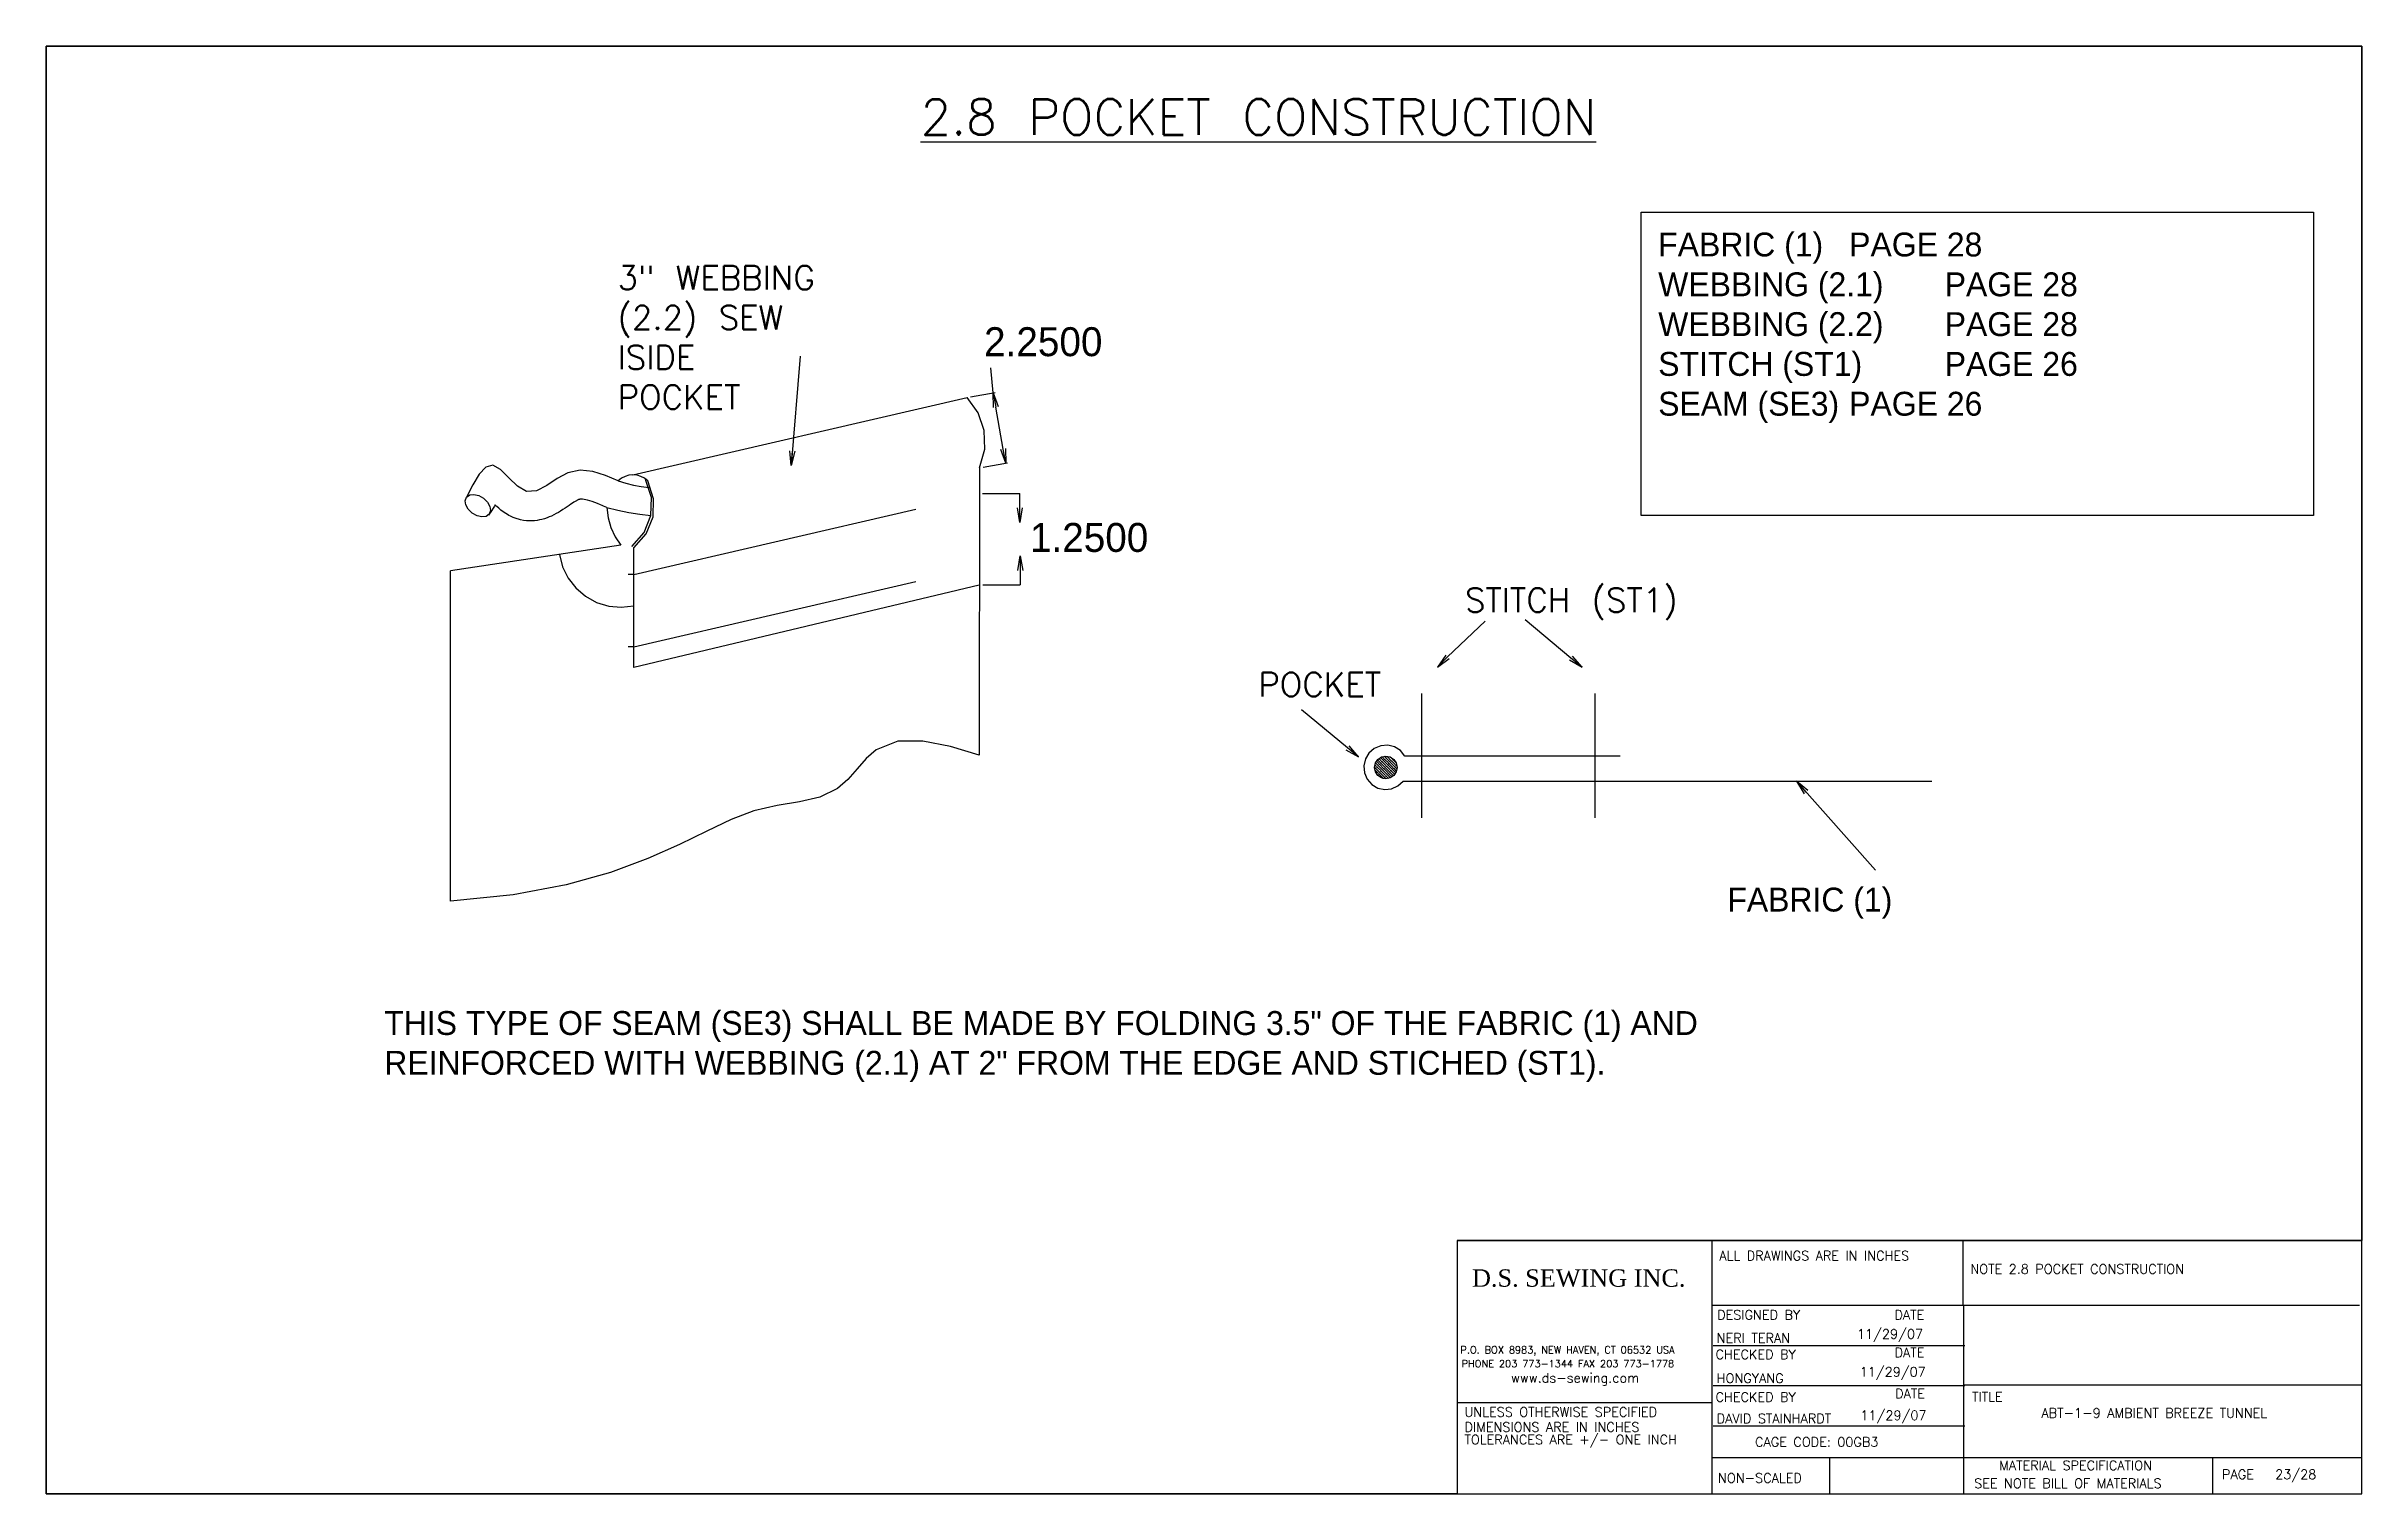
# Paper-space layout 'P23' of a CAD drawing. Header units: inches. Extents: x -62 to 16, y -1703 to 10.
# Drawn here: x 0 to 16, y 0 to 10 of the extents above.
# The model-space entities are those that its viewports show. They can reach past a viewport. Long polylines and large blocks are cut down to what shows.
import ezdxf

# ---------------------------------------------------------------- set-up
doc = ezdxf.new("R2010")
doc.units = ezdxf.units.IN
doc.header["$MEASUREMENT"] = 0
doc.linetypes.add('HIDDEN', pattern=[0.375, 0.25, -0.125])
for name, color, linetype in [('DIMENSION', 7, 'Continuous'), ('Object', 7, 'Continuous'), ('STECH', 7, 'HIDDEN'), ('TEXT', 7, 'Continuous'), ('Title Block', 7, 'Continuous'), ('Viewport', 7, 'Continuous')]:
    doc.layers.add(name, color=color, linetype=linetype)
doc.styles.add('Roman', font='romans')
doc.styles.add('style1', font='txt.shx')

# ---------------------------------------------------------------- blocks, each defined once
blk = doc.blocks.new('_OPEN')
at = {"color": 0, "linetype": 'ByBlock'}
for p, q in [((-1, 0.17), (0, 0)), ((0, 0), (-1, -0.17)), ((0, 0), (-1, 0))]:
    blk.add_line(p, q, dxfattribs=at)

msp = doc.modelspace()

# ---------------------------------------------------------------- hatches: boundary and pattern name
at = {"layer": 'Object'}
h = msp.add_hatch(dxfattribs=at)
h.set_pattern_fill('ANSI35', color=256, scale=2, style=0)
h.set_pattern_definition([(135, (29529.85343, -182.4334), (0.35355339, 0.35355339), []), (135, (29529.49987, -182.4334), (0.35355339, 0.35355339), [0.625, -0.125, 0, -0.125])])
h.paths.add_polyline_path([(15724.78005, -1271.20148, -1), (15727.9022, -1271.20148, -1)])

# ---------------------------------------------------------------- linework, layer by layer
at = {"layer": 'DIMENSION'}
for p, q in [((15645.39278, -1214.39424), (15644.15918, -1229.47981)), ((15672.08881, -1219.43901), (15671.74159, -1215.97689)), ((15622.29168, -1230.7708), (15668.45801, -1220.07908)), ((15668.95042, -1219.99227), (15672.33502, -1219.39561)), ((15673.45861, -1227.2092), (15672.43604, -1221.40864)), ((15670.17503, -1229.8189), (15670.11236, -1269.50017)), ((15670.66744, -1229.73209), (15674.05204, -1229.13543)), ((15670.60098, -1233.35131), (15675.75034, -1233.35131)), ((15675.75034, -1235.35131), (15675.75034, -1233.35131)), ((15597.05805, -1289.67224), (15597.05805, -1244.0356)), ((15675.82257, -1243.97275), (15675.82257, -1245.97275)), ((15622.40933, -1257.37377), (15670.14952, -1245.97275)), ((15670.64952, -1245.97275), (15675.82257, -1245.97275)), ((15731.26257, -1260.99043), (15731.26257, -1278.17933)), ((15755.2068, -1260.99043), (15755.2068, -1278.17933)), ((15758.7148, -1269.6407), (15728.97832, -1269.6407)), ((15728.73957, -1273.10891), (15801.80376, -1273.10891))]:
    msp.add_line(p, q, dxfattribs=at)
msp.add_open_spline([(15670.11236, -1269.50017), (15664.804, -1267.85233), (15656.68761, -1265.33281), (15650.40156, -1276.49162), (15635.39296, -1275.21417), (15622.16724, -1288.13788), (15597.05805, -1289.67224)], degree=3, knots=[0, 0, 0, 0, 14.240846459, 21.774003175, 33.094686451, 54.31453769, 54.31453769, 54.31453769, 54.31453769], dxfattribs=at)
at = {"layer": 'Object'}
msp.add_line((15622.40933, -1257.37841), (15622.40933, -1240.85335), dxfattribs=at)
at = {"layer": 'Object', "ltscale": 0.01}
for p, q in [((15622.40933, -1244.53156), (15621.6295, -1244.53156)), ((15622.40933, -1254.53156), (15621.6295, -1254.53156))]:
    msp.add_line(p, q, dxfattribs=at)
at = {"layer": 'Object'}
msp.add_circle((15726.34112, -1271.20148), 1.56108, dxfattribs=at)
for centre, radius, start, end in [((15662.2981, -1226.17598), 8.66698, 335.3466073, 44.7054597), ((15622.29168, -1233.63612), 2.86532, 44.8718063, 135.1281937), ((15617.62827, -1234.93347), 7.29703, 308.0251216, 28.5783549), ((15617.91431, -1235.10518), 7.29703, 308.0251216, 28.5783549), ((15726.34112, -1271.20148), 3.06445, 30.6184242, 321.5055262)]:
    msp.add_arc(centre, radius, start, end, dxfattribs=at)
at = {"layer": 'Object', "ltscale": 0.01}
for centre, radius, start, end in [((15626.90432, -1211.44124), 21.23902, 251.7728246, 263.5647226), ((15629.4236, -1194.08486), 42.58277, 255.3963424, 263.7310384), ((15620.61574, -1240.49246), 8.58175, 188.5533162, 282.0637862)]:
    msp.add_arc(centre, radius, start, end, dxfattribs=at)
at = {"layer": 'STECH', "ltscale": 0.15}
for p, q in [((15622.40933, -1244.53156), (15670.16926, -1233.47077)), ((15622.40933, -1254.53156), (15670.15346, -1243.47443))]:
    msp.add_line(p, q, dxfattribs=at)
at = {"layer": 'TEXT', "ltscale": 0.015}
msp.add_line((15620.61574, -1240.49246), (15597.05805, -1244.0356), dxfattribs=at)
at = {"layer": 'TEXT'}
for p, q in [((15734.86531, -1255.92427), (15740.05151, -1251.01399)), ((15751.92673, -1256.0911), (15745.595, -1250.82917)), ((15721.03571, -1268.48949), (15714.70399, -1263.22757)), ((15794.02062, -1285.42606), (15783.08507, -1273.10891))]:
    msp.add_line(p, q, dxfattribs=at)
at = {"layer": 'TEXT', "ltscale": 0.015}
msp.add_arc((15627.58636, -1234.94959), 8.90578, 182.2028907, 218.490911, dxfattribs=at)
msp.add_ellipse((15600.85111, -1235.03593), major_axis=(-1.55278, 1.17648), ratio=0.664169114, dxfattribs=at)
msp.add_spline([(15620.26106, -1231.61457), (15613.28763, -1230.48862), (15607.58828, -1233.08156), (15602.92519, -1229.45145), (15599.29833, -1233.85945)], degree=3, dxfattribs=at)
msp.add_open_spline([(15603.23131, -1234.93396), (15603.11844, -1235.15883), (15603.00233, -1235.39331), (15602.31949, -1236.32838)], degree=3, dxfattribs=at)
msp.add_open_spline([(15618.68716, -1235.29191), (15618.376, -1235.15873), (15618.07889, -1235.03167), (15617.24005, -1234.68413), (15616.74071, -1234.49456), (15615.90084, -1234.23738), (15615.56399, -1234.17175), (15615.16879, -1234.13752), (15615.05602, -1234.14229), (15614.91573, -1234.16046), (15614.87154, -1234.1703), (15614.8086, -1234.18959), (15614.78977, -1234.19611), (15614.7383, -1234.2162), (15614.6841, -1234.23977), (15614.52828, -1234.31981), (15614.42915, -1234.37517), (15614.08408, -1234.58357), (15613.79202, -1234.77907), (15613.11323, -1235.24199), (15612.72682, -1235.50931), (15611.91135, -1236.01391), (15611.50453, -1236.24818), (15610.64013, -1236.64519), (15610.20673, -1236.81364), (15609.29326, -1237.04863), (15608.83239, -1237.12676), (15607.83277, -1237.16423), (15607.29408, -1237.12092), (15606.55321, -1236.94922), (15606.34881, -1236.88973), (15605.96904, -1236.7587), (15605.79033, -1236.68663), (15605.2851, -1236.45871), (15604.98945, -1236.29181), (15604.22595, -1235.80431), (15603.82999, -1235.47766), (15603.39641, -1235.08819), (15603.3124, -1235.01055), (15603.23131, -1234.93396)], degree=3, knots=[0, 0, 0, 0, 0.931010792, 0.931010792, 2.768327683, 2.768327683, 4.605644574, 4.605644574, 5.849353426, 5.849353426, 6.680428822, 6.680428822, 7.034431347, 7.034431347, 7.597970655, 7.597970655, 8.161509963, 8.161509963, 9.283044944, 9.283044944, 10.404579926, 10.404579926, 11.309088351, 11.309088351, 12.035661757, 12.035661757, 12.638072913, 12.638072913, 13.240484069, 13.240484069, 13.470728953, 13.470728953, 13.700973837, 13.700973837, 14.161463605, 14.161463605, 15.024507011, 15.024507011, 15.242368293, 15.242368293, 15.242368293, 15.242368293], dxfattribs=at)

# ---------------------------------------------------------------- block references
at = {"layer": 'DIMENSION', "yscale": 2, "zscale": 2}
for p, xscale, rotation in [((15672.08881, -1219.43901), 1.999999999999538, 99.99786464670271), ((15644.15918, -1229.47981), 1.999999999999963, 265.3251415488495), ((15673.80583, -1229.17883), 1.999999999999538, 279.9978646467027), ((15675.75034, -1237.35131), 2, 270), ((15675.82257, -1241.97275), 2, 89.99999999999999), ((15783.08507, -1273.10891), -1.999999999999789, 310.7606201420542)]:
    msp.add_blockref('_OPEN', p, dxfattribs=dict(at, xscale=xscale, rotation=rotation))
at = {"layer": 'TEXT', "yscale": 2, "zscale": 2}
for p, xscale, rotation in [((15733.47279, -1257.35984), -2.000000000000007, 45.87220988262555), ((15753.47279, -1257.35984), -2.00000000000005, 140.6265026176156), ((15722.58177, -1269.75824), -2.00000000000005, 140.6265026176156)]:
    msp.add_blockref('_OPEN', p, dxfattribs=dict(at, xscale=xscale, rotation=rotation))

# ---------------------------------------------------------------- texts
at = {"layer": 'DIMENSION', "char_height": 4, "attachment_point": 5}
for s, insert in [('2.2500', (15678.99497, -1212.40755)), ('1.2500', (15685.33292, -1239.45508))]:
    msp.add_mtext(s, dxfattribs=dict(at, insert=insert))
at = {"layer": 'TEXT', "ltscale": 0.015, "style": 'style1'}
for s, p in [('STITCH (ST1)', (15737.27272, -1249.73004)), ('POCKET', (15708.72084, -1261.39722))]:
    msp.add_text(s, height=3.3, dxfattribs=at).set_placement(p)
at = {"layer": 'TEXT', "char_height": 3.3, "width": 210.3834797, "attachment_point": 1}
for s, insert in [('\\pt91.8192;{\\Ftxt.shx|c1;\\H1.485x;\\C0; \\L2.8 POCKET CONSTRUCTION\\H0.6123x;\\P\\Ftxt.shx|c0;\\l }', (15657.6708, -1178.87177)), ('FABRIC (1) ^IPAGE 28\\PWEBBING (2.1)^IPAGE 28\\PWEBBING (2.2)^IPAGE 28\\PSTITCH (ST1)^IPAGE 26\\PSEAM (SE3)^IPAGE 26', (15763.98063, -1197.29757)), ('\\pt91.8192;{\\C0;THIS TYPE OF SEAM (SE3) SHALL BE MADE BY FOLDING 3.5" OF THE FABRIC (1) AND REINFORCED WITH WEBBING (2.1) AT 2" FROM THE EDGE AND STICHED (ST1).\\H0.9091x; }', (15587.9137, -1304.87547))]:
    msp.add_mtext(s, dxfattribs=dict(at, insert=insert))
at = {"layer": 'TEXT', "ltscale": 0.01, "insert": (15620.16391, -1201.88107), "char_height": 3.3, "width": 31.3576357, "attachment_point": 1, "style": 'style1'}
msp.add_mtext('3" WEBBING (2.2) SEW ISIDE POCKET', dxfattribs=at)
at = {"layer": 'TEXT', "linetype": 'Continuous', "insert": (15773.53929, -1287.81906), "char_height": 3.3, "width": 37.7677724, "attachment_point": 1}
msp.add_mtext('FABRIC (1)', dxfattribs=at)

psp = doc.layouts.new('P23')

# ---------------------------------------------------------------- linework, layer by layer
at = {"layer": 'TEXT'}
psp.add_lwpolyline([(11.022, 8.853), (15.666, 8.853), (15.666, 6.758), (11.022, 6.758)], close=True, dxfattribs=at)
at = {"layer": 'Title Block'}
for p, q in [((16, 10), (0, 10)), ((0, 10), (0, 0)), ((16, 0), (16, 10)), ((9.75, 1.75), (16, 1.75)), ((11.511, 1.302), (11.511, 1.75)), ((13.245, 1.302), (13.245, 1.75)), ((11.511, 1.302), (11.75, 1.302)), ((11.511, 0), (11.511, 1.302)), ((11.75, 1.302), (13.25, 1.302)), ((13.25, 1.302), (13.707, 1.302)), ((13.25, 0), (13.25, 1.302)), ((13.692, 1.302), (15.984, 1.302)), ((11.518, 1.024), (13.257, 1.024)), ((11.75, 1.024), (13.25, 1.024)), ((11.518, 0.747), (13.257, 0.747)), ((11.75, 0.747), (13.25, 0.747)), ((13.25, 0.752), (16, 0.752)), ((9.75, 0.63), (11.511, 0.63)), ((11.518, 0.469), (13.257, 0.469)), ((11.511, 0.25), (16, 0.25)), ((12.325, 0), (12.325, 0.25)), ((14.971, 0), (14.971, 0.25)), ((0, 0), (16, 0)), ((0, 0), (16, 0))]:
    psp.add_line(p, q, dxfattribs=at)
at = {"layer": 'Viewport'}
psp.add_lwpolyline([(0, 10), (9.88, 10), (9.88, 10), (16, 10), (16, 1.75), (9.75, 1.75), (9.75, 0), (0, 0)], close=True, dxfattribs=at)

# ---------------------------------------------------------------- texts
at = {"layer": 'TEXT', "ltscale": 0.015, "insert": (9.852, 1.55), "char_height": 0.12, "width": 1.77851, "attachment_point": 1, "style": 'style1'}
psp.add_mtext('{\\fTimes New Roman|b0|i0|c0|p18;D.S. SEWING INC.}', dxfattribs=at)
at = {"layer": 'Title Block', "style": 'Roman'}
for s, height, p in [('ALL DRAWINGS ARE IN INCHES', 0.065, (11.561, 1.612)), ('NOTE 2.8 POCKET CONSTRUCTION', 0.065, (13.296, 1.52)), ('DESIGNED BY', 0.065, (11.546, 1.203)), ('11/29/07', 0.065, (12.512, 1.071)), ('DATE', 0.065, (12.771, 1.203)), ('P.O. BOX 8983, NEW HAVEN, CT 06532 USA', 0.0494, (9.772, 0.969)), ('CHECKED BY', 0.065, (11.535, 0.93)), ('NERI TERAN', 0.065, (11.543, 1.043)), ('DATE', 0.065, (12.772, 0.943)), ('PHONE 203 773-1344 FAX 203 773-1778', 0.0494, (9.78, 0.873)), ('www.ds-sewing.com', 0.065, (10.122, 0.768)), ('HONGYANG', 0.065, (11.543, 0.765)), ('11/29/07', 0.065, (12.531, 0.809)), ('CHECKED BY', 0.065, (11.535, 0.635)), ('DATE', 0.065, (12.776, 0.659)), ('TITLE', 0.065, (13.307, 0.637)), ('UNLESS OTHERWISE SPECIFIED', 0.065, (9.8, 0.532)), ('DIMENSIONS ARE IN INCHES', 0.065, (9.8, 0.428)), ('DAVID STAINHARDT', 0.065, (11.543, 0.487)), ('11/29/07', 0.065, (12.536, 0.509)), ('ABT-1-9 AMBIENT BREEZE TUNNEL', 0.065, (13.787, 0.525)), ('TOLERANCES ARE +/- ONE INCH', 0.065, (9.8, 0.341)), ('CAGE CODE: 00GB3', 0.065, (11.808, 0.325)), ('MATERIAL SPECIFICATION', 0.065, (13.495, 0.163)), ('PAGE', 0.065, (15.035, 0.101)), ('23/28', 0.065, (15.402, 0.101)), ('NON-SCALED', 0.065, (11.552, 0.076)), ('SEE NOTE BILL OF MATERIALS', 0.065, (13.322, 0.039))]:
    psp.add_text(s, height=height, dxfattribs=at).set_placement(p)

# ---------------------------------------------------------------- viewports
at = {"layer": 'Viewport'}
vp = psp.add_viewport(center=(8, 5), size=(16, 10), view_center_point=(15701.20827, -1271.5619), view_height=200.0000315, dxfattribs=at)
vp.dxf.flags = 0x10000  # cut along an outline
vp.dxf.clipping_boundary_handle = psp.add_lwpolyline([(0, 10), (9.88, 10), (9.88, 10), (16, 10), (16, 1.75), (9.75, 1.75), (9.75, 0), (0, 0)], format="xyb", close=True, dxfattribs={"invisible": 1}).dxf.handle

doc.saveas('drawing.dxf')
